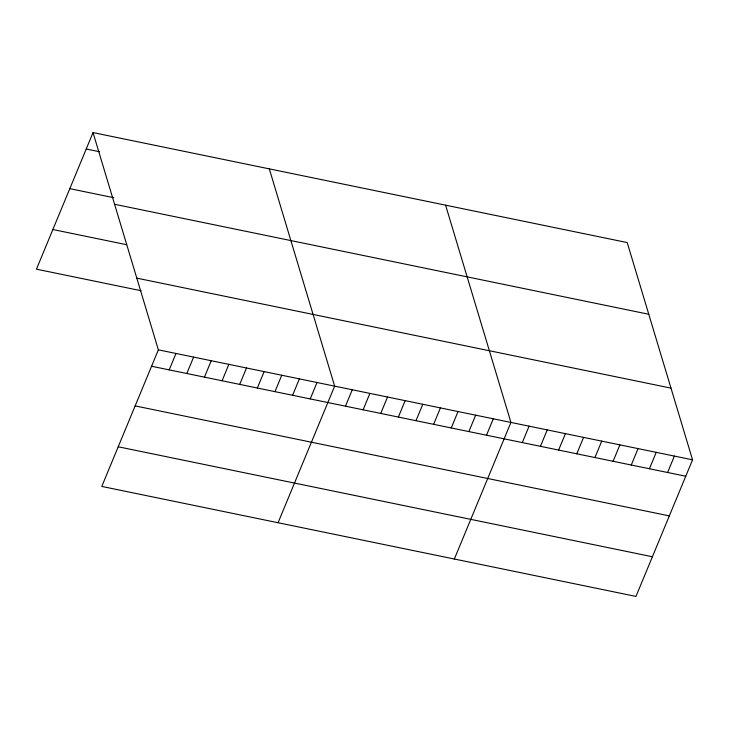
<?xml version="1.0" encoding="UTF-8"?>
<svg xmlns="http://www.w3.org/2000/svg" width="729" height="729" viewBox="0 0 729 729"><rect width="100%" height="100%" fill="white"/><g stroke="black" fill="none" stroke-linecap="round" stroke-linejoin="round"><path stroke-width="1.09" d="M93.03 132.578L158.366 349.838L101.787 486.434L635.97 596.422L692.55 459.826L627.213 242.566L93.03 132.578L36.45 269.174L141.116 290.725M169.192 369.885L175.99 353.474M186.824 373.512L193.622 357.101M204.448 377.139L211.246 360.727M222.081 380.766L228.879 364.354M239.704 384.402L246.502 367.99M257.337 388.028L264.135 371.617M274.961 391.655L281.758 375.244M292.593 395.291L299.391 378.88M310.217 398.918L317.015 382.506M278.068 522.729L334.647 386.133L269.311 168.873M345.473 406.181L352.271 389.769M363.106 409.807L369.904 393.396M380.729 413.434L387.527 397.023M398.362 417.07L405.16 400.649M415.986 420.697L422.784 404.285M433.618 424.324L440.416 407.912M451.242 427.95L458.04 411.539M468.875 431.586L475.673 415.175M486.498 435.213L493.296 418.801M454.349 559.025L510.929 422.428L445.592 205.168M522.292 442.585L529.09 426.173M540.453 446.321L547.251 429.91M558.614 450.057L565.412 433.646M576.776 453.803L583.574 437.391M594.937 457.539L601.735 441.127M613.098 461.284L619.905 444.863M631.268 465.02L638.066 448.608M649.43 468.756L656.228 452.344M667.591 472.501L674.389 456.09M86.232 148.998L99.454 151.714M69.802 188.656L113.87 197.723M114.59 204.275L648.774 314.263M52.88 229.517L126.691 244.716M136.806 278.141L670.99 388.129M158.366 349.838L692.55 459.826M151.568 366.25L685.752 476.237M135.138 405.907L669.322 515.895M118.216 446.777L652.4 556.756"/></g></svg>
